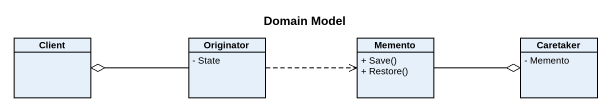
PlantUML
@startuml
title Domain Model
hide circle
hide empty members
skinparam classAttributeIconSize 0
class Client
class Originator {
  - State
}
class Memento {
  + Save()
  + Restore()
}
class Caretaker {
  - Memento
}
Originator -left-o Client
Originator .right.> Memento
Memento -right-o Caretaker
@enduml
